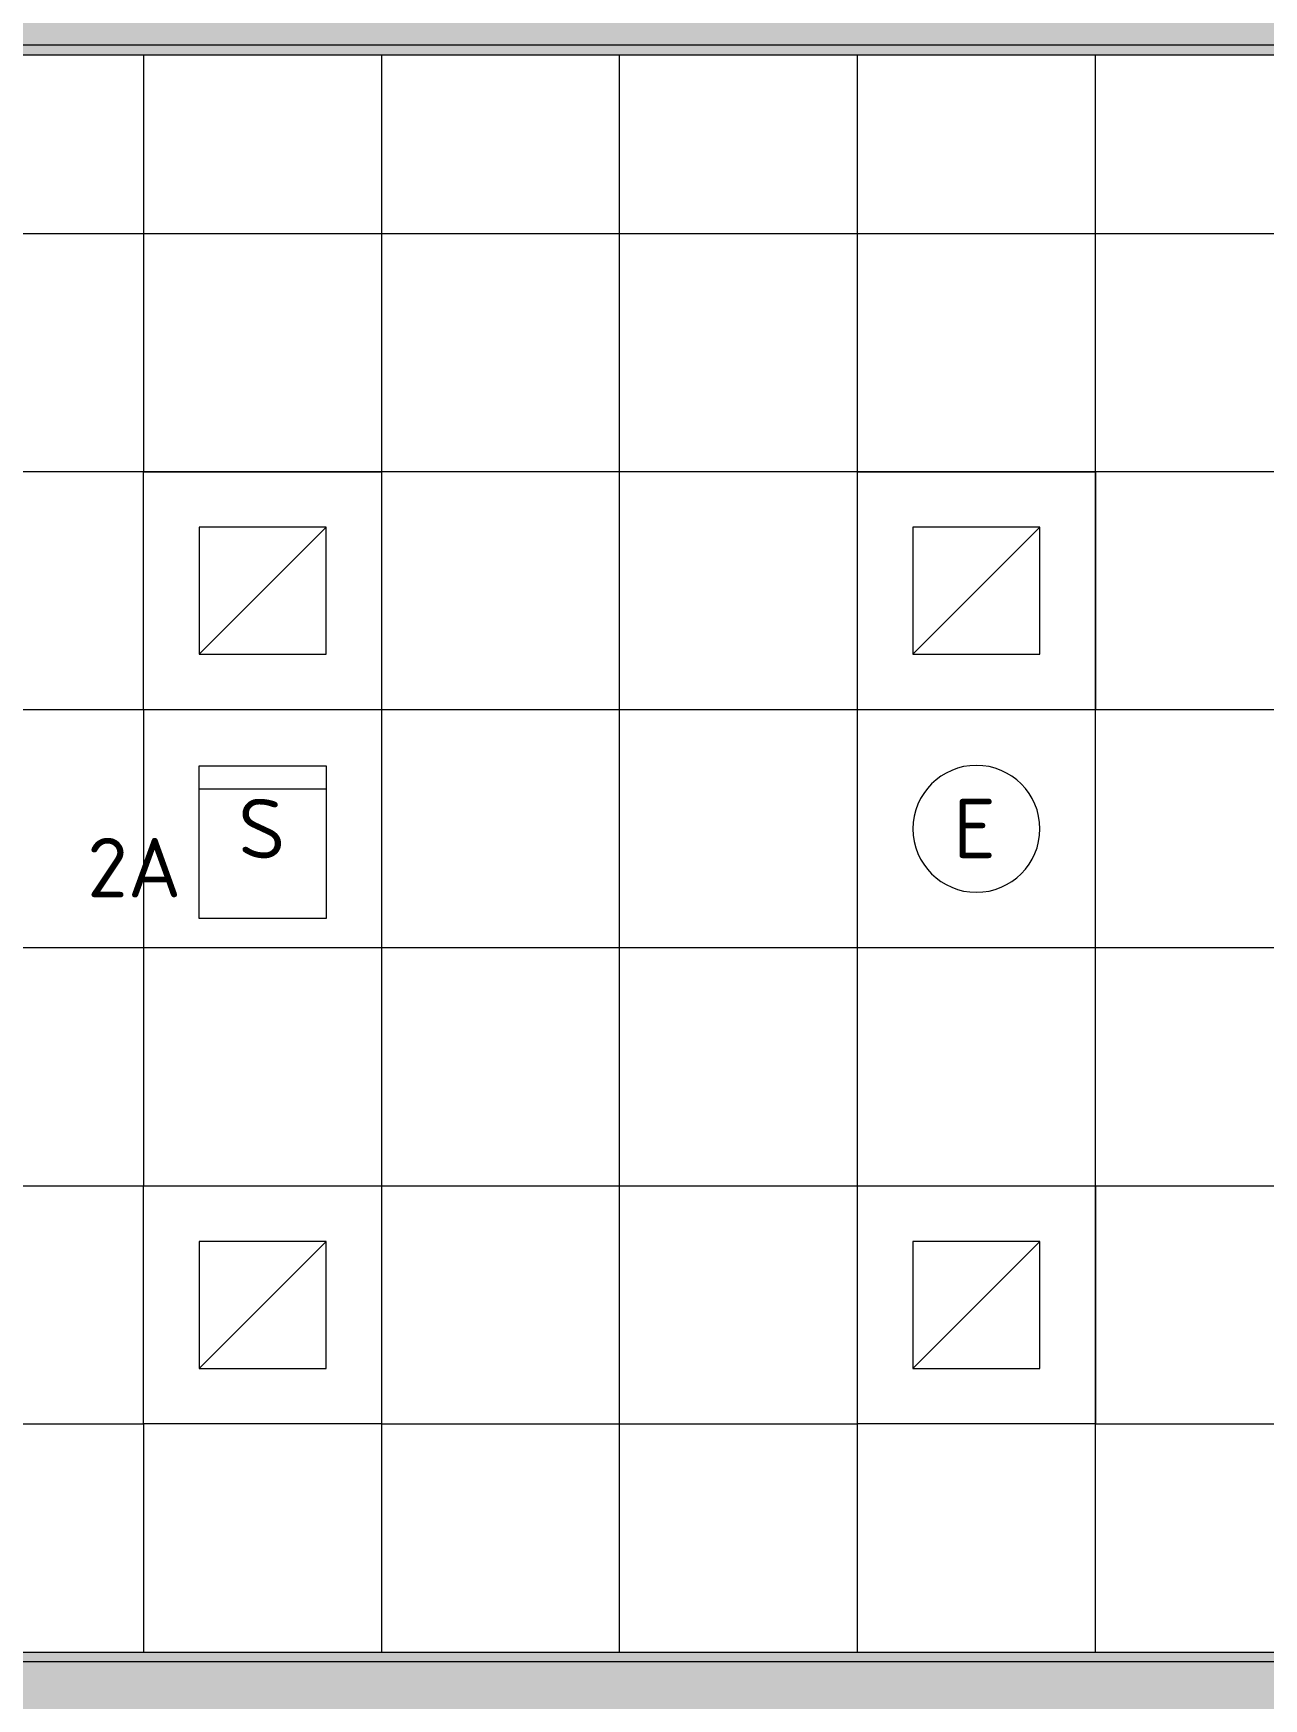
# Model space of a CAD drawing. Header units: centimetres. Extents: x -391356 to -382095, y -768 to 204275.
# Drawn here: x -385703.3 to -385393, y 201016.4 to 201436.2 of the extents above; entities that cross this region are included whole.
import ezdxf

# ---------------------------------------------------------------- set-up
doc = ezdxf.new("R2010")
doc.units = ezdxf.units.CM
for name, color, linetype, lineweight in [('一般標註', 7, 'Continuous', 5), ('共用邊緣', 7, 'Continuous', 5), ('燈具', 7, 'Continuous', 5), ('表面樣式', 7, 'Continuous', 5)]:
    doc.layers.add(name, color=color, linetype=linetype, lineweight=lineweight)
doc.layers.add('牆-1', color=7, linetype='Continuous', lineweight=5, true_color=0xe4e4e4)
doc.layers.add('結構 _1_-1', color=7, linetype='Continuous', lineweight=9, true_color=0xaaaaaa)
doc.styles.add('ISOCPEUR', font='isocpeur.ttf', dxfattribs={"height": 15})

# ---------------------------------------------------------------- blocks, each defined once
blk = doc.blocks.new('L5 方型T-bar遮罩燈 - L5 方型T-bar遮罩燈-2232849-二層天花平面圖')
at = {"layer": '燈具'}
for p, q in [((30, 30), (-30, 30)), ((-30, 30), (-30, -30)), ((30, -30), (30, 30)), ((-16, 16), (16, -16)), ((-16, -16), (-16, 16)), ((-16, 16), (16, 16)), ((16, 16), (16, -16)), ((16, -16), (-16, -16)), ((-30, -30), (30, -30))]:
    blk.add_line(p, q, dxfattribs=at)

msp = doc.modelspace()

# ---------------------------------------------------------------- hatches: boundary and pattern name
at = {"layer": '牆-1'}
h = msp.add_hatch(color=256, dxfattribs=at)
h.paths.add_polyline_path([(-385004.98, 201433.16), (-384997.48, 201433.16), (-384997.48, 201448.16), (-385877.48, 201448.16), (-385877.48, 201433.16), (-385009.48, 201433.16)])
h.paths.add_polyline_path([(-385967.48, 201433.16), (-385967.48, 201448.16), (-385972.48, 201448.16), (-385972.48, 201433.16)])
h = msp.add_hatch(color=256, dxfattribs=at)
h.paths.add_polyline_path([(-385865.88, 201430.66), (-385162.44, 201430.66), (-385162.44, 201433.16), (-385877.48, 201433.16), (-385877.48, 201430.66)])
h.paths.add_polyline_path([(-385972.48, 201430.66), (-385967.48, 201430.77), (-385967.48, 201433.16), (-385975.48, 201433.16), (-385975.48, 201430.66), (-385972.69, 201430.66)])
for points in [[(-385987.48, 201013.67), (-385009.48, 201013.67), (-385009.58, 201025.67), (-385987.48, 201025.67)], [(-385188.21, 201025.67), (-385162.44, 201025.67), (-385162.44, 201028.17), (-385972.98, 201028.17), (-385972.98, 201025.67), (-385381.83, 201025.67)]]:
    msp.add_hatch(color=256, dxfattribs=at).paths.add_polyline_path(points)
at = {"layer": '表面樣式'}
h = msp.add_hatch(dxfattribs=at)
h.set_pattern_fill('FP_29', color=256, style=0, pattern_type=2)
h.set_pattern_definition([(180, (-385495.485, 201025.67), (7e-15, 60), []), (90, (-385495.485, 201025.67), (60, -4e-15), [])])
h.paths.add_polyline_path([(-385970.48, 201028.17), (-385164.94, 201028.17), (-385164.94, 201430.66), (-385972.98, 201430.66), (-385972.98, 201230.67), (-385972.48, 201230.67), (-385972.48, 201030.67), (-385972.98, 201030.67), (-385972.98, 201028.17), (-385972.48, 201028.17)])
h.paths.add_polyline_path([(-385255.48, 201085.67), (-385315.48, 201085.7), (-385315.48, 201145.67), (-385255.48, 201145.67), (-385255.48, 201085.7)])
h.paths.add_polyline_path([(-385795.48, 201085.67), (-385855.48, 201085.7), (-385855.48, 201145.67), (-385795.48, 201145.67), (-385795.48, 201085.7)])
h.paths.add_polyline_path([(-385478.64, 201085.67), (-385495.48, 201085.7), (-385495.48, 201145.67), (-385435.48, 201145.67), (-385435.48, 201085.67)])
h.paths.add_polyline_path([(-385615.48, 201085.67), (-385675.48, 201085.7), (-385675.48, 201145.67), (-385615.48, 201145.67), (-385615.48, 201085.7)])
h.paths.add_polyline_path([(-385649.16, 201213.02), (-385661.48, 201213.02), (-385661.48, 201251.55), (-385629.48, 201251.55), (-385629.48, 201213.02)])
h.paths.add_polyline_path([(-385465.48, 201219.66), (-385466.32, 201219.69), (-385467.99, 201219.86), (-385470.83, 201220.58), (-385473.12, 201221.6), (-385474.89, 201222.72), (-385475.88, 201223.5), (-385477.65, 201225.27), (-385478.9, 201226.95), (-385479.55, 201228.03), (-385480.27, 201229.54), (-385480.83, 201231.12), (-385481.35, 201233.58), (-385481.48, 201236.08), (-385481.22, 201238.58), (-385480.83, 201240.21), (-385480.27, 201241.79), (-385478.9, 201244.38), (-385477.65, 201246.05), (-385477.09, 201246.68), (-385474.89, 201248.61), (-385472.75, 201249.92), (-385470.83, 201250.75), (-385469.63, 201251.12), (-385467.99, 201251.47), (-385465.48, 201251.66), (-385464.65, 201251.64), (-385462.98, 201251.47), (-385460.14, 201250.75), (-385457.85, 201249.72), (-385456.08, 201248.61), (-385455.09, 201247.83), (-385453.32, 201246.05), (-385452.07, 201244.38), (-385451.42, 201243.3), (-385450.7, 201241.79), (-385450.14, 201240.21), (-385449.6, 201237.44), (-385449.49, 201235.24), (-385449.75, 201232.75), (-385450.14, 201231.12), (-385450.7, 201229.54), (-385452.07, 201226.95), (-385453.32, 201225.27), (-385453.88, 201224.65), (-385456.08, 201222.72), (-385458.22, 201221.41), (-385460.14, 201220.58), (-385461.34, 201220.21), (-385462.98, 201219.86), (-385464.65, 201219.69)])
h.paths.add_polyline_path([(-385825.49, 201219.67), (-385826.32, 201219.69), (-385827.99, 201219.87), (-385830.83, 201220.59), (-385833.59, 201221.89), (-385834.89, 201222.73), (-385835.88, 201223.51), (-385837.65, 201225.28), (-385838.9, 201226.96), (-385839.55, 201228.04), (-385840.27, 201229.55), (-385840.83, 201231.13), (-385841.35, 201233.58), (-385841.48, 201236.09), (-385841.22, 201238.59), (-385840.83, 201240.22), (-385840.27, 201241.8), (-385838.9, 201244.39), (-385837.65, 201246.06), (-385837.09, 201246.69), (-385834.89, 201248.62), (-385832.75, 201249.93), (-385830.83, 201250.76), (-385829.63, 201251.13), (-385827.99, 201251.48), (-385825.49, 201251.67), (-385824.65, 201251.65), (-385822.98, 201251.48), (-385820.14, 201250.76), (-385817.47, 201249.52), (-385816.08, 201248.62), (-385815.09, 201247.84), (-385813.32, 201246.06), (-385812.07, 201244.39), (-385811.42, 201243.31), (-385810.7, 201241.8), (-385810.14, 201240.22), (-385809.62, 201237.76), (-385809.49, 201235.25), (-385809.75, 201232.76), (-385810.14, 201231.13), (-385810.7, 201229.55), (-385812.07, 201226.96), (-385813.32, 201225.28), (-385813.88, 201224.66), (-385816.08, 201222.73), (-385818.22, 201221.42), (-385820.14, 201220.59), (-385821.34, 201220.22), (-385822.98, 201219.87), (-385824.65, 201219.69)])
h.paths.add_polyline_path([(-385629.48, 201265.67), (-385675.48, 201265.67), (-385675.48, 201325.67), (-385615.48, 201325.67), (-385615.48, 201265.67)])
h.paths.add_polyline_path([(-385795.48, 201265.67), (-385855.48, 201265.67), (-385855.48, 201325.67), (-385795.48, 201325.67), (-385795.48, 201286.66)])
h.paths.add_polyline_path([(-385315.48, 201265.67), (-385315.48, 201325.67), (-385255.48, 201325.67), (-385255.48, 201265.67), (-385307.42, 201265.67)])
h.paths.add_polyline_path([(-385478.64, 201265.67), (-385495.48, 201265.67), (-385495.48, 201325.67), (-385435.48, 201325.67), (-385435.48, 201265.67)])

# ---------------------------------------------------------------- linework, layer by layer
at = {"layer": '一般標註'}
for p, q in [((-385661.48, 201235.67), (-385661.48, 201251.55)), ((-385661.48, 201251.55), (-385629.48, 201251.55)), ((-385629.48, 201251.55), (-385629.48, 201235.67)), ((-385629.48, 201245.67), (-385661.48, 201245.67)), ((-385661.48, 201213.02), (-385661.48, 201235.67)), ((-385629.48, 201235.67), (-385629.48, 201213.02)), ((-385629.48, 201213.02), (-385661.48, 201213.02))]:
    msp.add_line(p, q, dxfattribs=at)
for start, end in [(0, 180), (180, 0)]:
    msp.add_arc((-385465.48, 201235.66), 16, start, end, dxfattribs=at)
at = {"layer": '共用邊緣'}
msp.add_line((-385162.44, 201433.16), (-385877.48, 201433.16), dxfattribs=at)
at = {"layer": '結構 _1_-1'}
for p, q in [((-385164.94, 201430.66), (-385877.48, 201430.66)), ((-385162.44, 201025.67), (-385975.48, 201025.67)), ((-385972.98, 201028.17), (-385164.94, 201028.17))]:
    msp.add_line(p, q, dxfattribs=at)

# ---------------------------------------------------------------- block references
at = {"layer": '燈具', "extrusion": (0, 0, -1), "rotation": 180}
for p in [(385645.48, 201295.67), (385465.48, 201295.67), (385645.48, 201115.67), (385465.48, 201115.67)]:
    msp.add_blockref('L5 方型T-bar遮罩燈 - L5 方型T-bar遮罩燈-2232849-二層天花平面圖', p, dxfattribs=at)

# ---------------------------------------------------------------- texts
at = {"layer": '一般標註', "char_height": 15, "attachment_point": 1, "style": 'ISOCPEUR'}
for s, insert, width in [('\\fISOCPEUR|b0|i0|c136|p34|;S', (-385651.6, 201243.22), 14.4304), ('\\fISOCPEUR|b0|i0|c136|p34|;E', (-385471.32, 201243.21), 12.827), ('2A', (-385689.71, 201233.39), 28.8607)]:
    msp.add_mtext(s, dxfattribs=dict(at, insert=insert, width=width))

doc.saveas('drawing.dxf')
